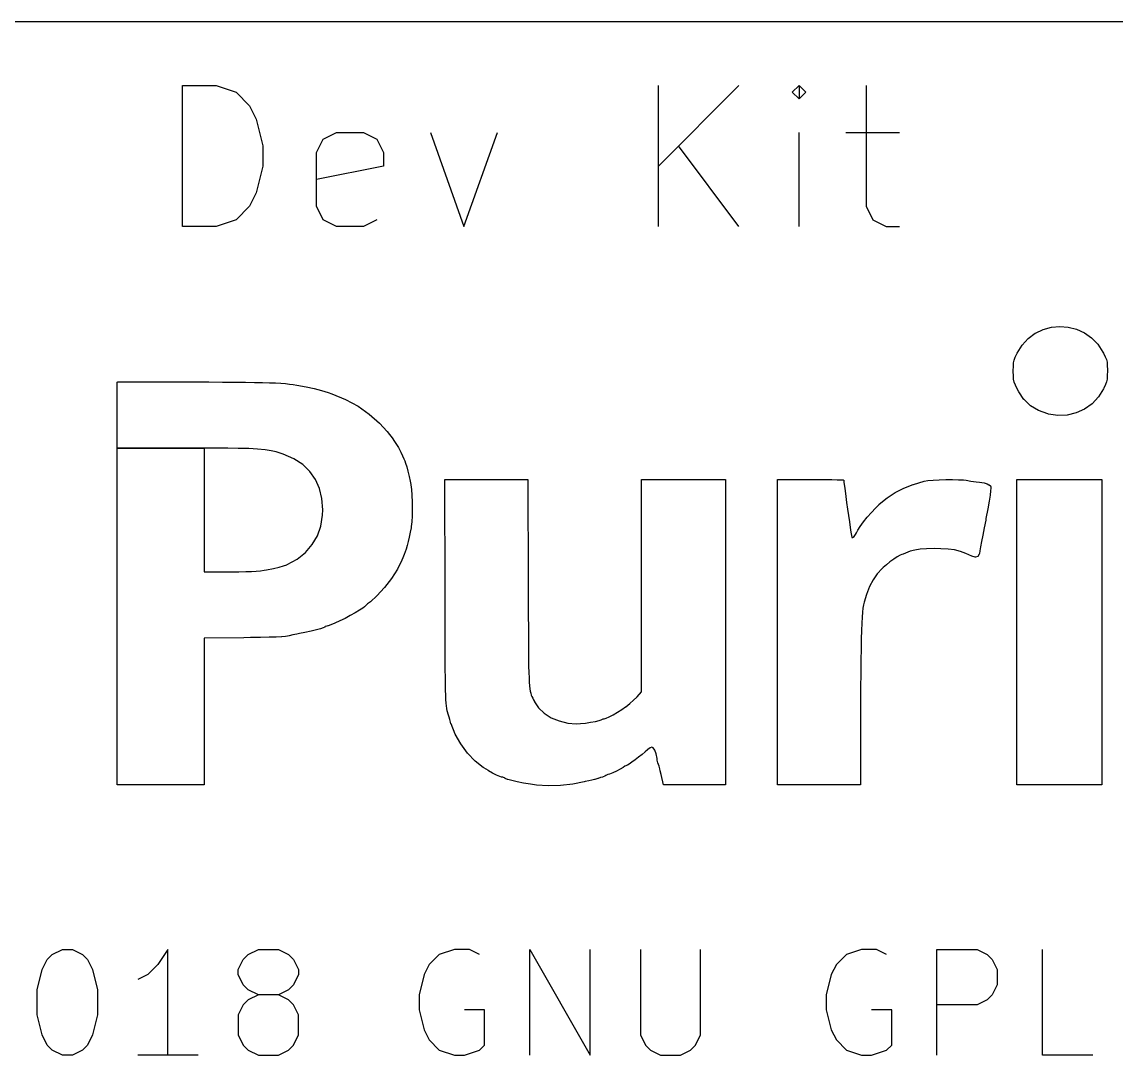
# Model space of a CAD drawing. Extents: x 8 to 330, y -289 to -8.
# Drawn here: x 106.41 to 121.96, y -273.68 to -259 of the extents above; entities that cross this region are included whole.
import ezdxf

# ---------------------------------------------------------------- set-up
doc = ezdxf.new("R2010")
doc.units = 0
doc.header["$MEASUREMENT"] = 0
doc.layers.add('BLACK', color=7, linetype='CONTINUOUS')

msp = doc.modelspace()

# ---------------------------------------------------------------- linework, layer by layer
at = {"layer": 'BLACK', "linetype": 'CONTINUOUS'}
for p, q in [((200.007, -259.002), (92.0072, -259.002)), ((108.696, -261.907), (108.696, -259.907)), ((108.696, -259.907), (109.172, -259.907)), ((109.172, -259.907), (109.458, -260.002)), ((109.458, -260.002), (109.648, -260.193)), ((115.458, -261.907), (115.458, -259.907)), ((116.601, -259.907), (115.458, -261.05)), ((117.458, -259.907), (117.362, -260.002)), ((117.362, -260.002), (117.458, -260.097)), ((117.553, -260.002), (117.458, -259.907)), ((117.458, -259.907), (117.458, -260.097)), ((117.458, -260.097), (117.553, -260.002)), ((118.41, -259.907), (118.41, -261.621)), ((109.648, -260.193), (109.743, -260.383)), ((109.743, -260.383), (109.839, -260.764)), ((110.696, -260.669), (110.886, -260.574)), ((110.886, -260.574), (111.267, -260.574)), ((111.267, -260.574), (111.458, -260.669)), ((112.22, -260.574), (112.696, -261.907)), ((112.696, -261.907), (113.172, -260.574)), ((117.458, -261.907), (117.458, -260.574)), ((118.124, -260.574), (118.886, -260.574)), ((109.839, -260.764), (109.839, -261.05)), ((110.601, -260.859), (110.696, -260.669)), ((111.458, -260.669), (111.553, -260.859)), ((116.601, -261.907), (115.743, -260.764)), ((110.601, -261.621), (110.601, -260.859)), ((111.553, -260.859), (111.553, -261.05)), ((109.839, -261.05), (109.743, -261.431)), ((111.553, -261.05), (110.601, -261.24)), ((109.743, -261.431), (109.648, -261.621)), ((109.648, -261.621), (109.458, -261.812)), ((110.696, -261.812), (110.601, -261.621)), ((118.41, -261.621), (118.505, -261.812)), ((109.458, -261.812), (109.172, -261.907)), ((110.886, -261.907), (110.696, -261.812)), ((111.458, -261.812), (111.267, -261.907)), ((118.505, -261.812), (118.696, -261.907)), ((109.172, -261.907), (108.696, -261.907)), ((111.267, -261.907), (110.886, -261.907)), ((118.696, -261.907), (118.886, -261.907)), ((120.816, -263.426), (120.925, -263.374)), ((120.925, -263.374), (120.926, -263.373)), ((120.925, -263.374), (120.925, -263.374)), ((120.926, -263.373), (121.043, -263.341)), ((121.043, -263.341), (121.043, -263.341)), ((121.043, -263.341), (121.044, -263.341)), ((121.044, -263.341), (121.163, -263.329)), ((121.163, -263.329), (121.163, -263.329)), ((121.163, -263.329), (121.164, -263.329)), ((121.164, -263.329), (121.284, -263.338)), ((121.284, -263.338), (121.284, -263.338)), ((121.284, -263.338), (121.284, -263.338)), ((121.284, -263.338), (121.401, -263.368)), ((121.401, -263.368), (121.402, -263.369)), ((121.402, -263.369), (121.402, -263.369)), ((121.402, -263.369), (121.512, -263.418)), ((121.512, -263.418), (121.513, -263.418)), ((121.513, -263.418), (121.513, -263.418)), ((121.513, -263.418), (121.614, -263.489)), ((120.628, -263.593), (120.715, -263.5)), ((120.715, -263.499), (120.815, -263.426)), ((120.715, -263.5), (120.715, -263.499)), ((120.715, -263.5), (120.715, -263.5)), ((120.815, -263.426), (120.816, -263.426)), ((120.816, -263.426), (120.816, -263.426)), ((121.614, -263.489), (121.614, -263.489)), ((121.614, -263.489), (121.615, -263.49)), ((121.615, -263.49), (121.704, -263.581)), ((120.529, -263.766), (120.552, -263.717)), ((120.552, -263.717), (120.557, -263.708)), ((120.552, -263.717), (120.552, -263.717)), ((120.552, -263.717), (120.552, -263.717)), ((120.557, -263.708), (120.627, -263.594)), ((120.557, -263.708), (120.557, -263.708)), ((120.557, -263.708), (120.557, -263.708)), ((120.627, -263.594), (120.627, -263.593)), ((120.627, -263.593), (120.628, -263.593)), ((121.704, -263.581), (121.704, -263.581)), ((121.704, -263.581), (121.704, -263.581)), ((121.704, -263.581), (121.776, -263.692)), ((121.776, -263.692), (121.776, -263.693)), ((121.776, -263.693), (121.777, -263.693)), ((121.777, -263.693), (121.785, -263.708)), ((121.785, -263.708), (121.785, -263.708)), ((121.785, -263.708), (121.785, -263.708)), ((121.785, -263.708), (121.81, -263.759)), ((120.503, -263.894), (120.506, -263.846)), ((120.506, -263.845), (120.514, -263.806)), ((120.506, -263.846), (120.506, -263.845)), ((120.506, -263.846), (120.506, -263.846)), ((120.514, -263.806), (120.528, -263.767)), ((120.514, -263.806), (120.514, -263.806)), ((120.514, -263.806), (120.514, -263.806)), ((120.528, -263.767), (120.529, -263.766)), ((120.529, -263.766), (120.529, -263.766)), ((121.81, -263.759), (121.81, -263.759)), ((121.81, -263.759), (121.81, -263.759)), ((121.81, -263.759), (121.825, -263.799)), ((121.825, -263.799), (121.825, -263.8)), ((121.825, -263.8), (121.825, -263.8)), ((121.825, -263.8), (121.834, -263.838)), ((121.834, -263.838), (121.834, -263.838)), ((121.834, -263.838), (121.834, -263.839)), ((121.834, -263.839), (121.838, -263.885)), ((121.838, -263.885), (121.838, -263.885)), ((121.838, -263.885), (121.838, -263.885)), ((121.838, -263.885), (121.839, -263.947)), ((120.502, -263.96), (120.503, -263.894)), ((120.502, -263.967), (120.502, -263.96)), ((120.502, -263.96), (120.502, -263.96)), ((120.502, -263.96), (120.502, -263.96)), ((120.503, -264.032), (120.502, -263.967)), ((120.502, -263.967), (120.502, -263.967)), ((120.502, -263.967), (120.502, -263.967)), ((120.503, -263.894), (120.503, -263.894)), ((120.503, -263.894), (120.503, -263.894)), ((120.503, -264.033), (120.503, -264.032)), ((120.503, -264.032), (120.503, -264.032)), ((120.507, -264.08), (120.503, -264.033)), ((121.838, -264.029), (121.835, -264.076)), ((121.839, -263.961), (121.838, -264.028)), ((121.838, -264.028), (121.838, -264.028)), ((121.838, -264.028), (121.838, -264.029)), ((121.839, -263.947), (121.839, -263.947)), ((121.839, -263.947), (121.839, -263.947)), ((121.839, -263.947), (121.839, -263.961)), ((121.839, -263.961), (121.839, -263.961)), ((121.839, -263.961), (121.839, -263.961)), ((107.767, -264.123), (107.768, -264.121)), ((107.767, -265.06), (107.767, -264.123)), ((107.768, -264.121), (107.769, -264.12)), ((107.769, -264.12), (107.77, -264.119)), ((107.77, -264.119), (107.772, -264.118)), ((107.772, -264.118), (109.07, -264.118)), ((109.07, -264.118), (109.07, -264.118)), ((109.07, -264.118), (109.266, -264.119)), ((109.07, -264.118), (109.07, -264.118)), ((109.266, -264.119), (109.266, -264.119)), ((109.266, -264.119), (109.439, -264.12)), ((109.439, -264.12), (109.439, -264.12)), ((109.439, -264.12), (109.59, -264.121)), ((109.59, -264.121), (109.59, -264.121)), ((109.59, -264.121), (109.59, -264.121)), ((109.59, -264.121), (109.721, -264.123)), ((109.721, -264.123), (109.721, -264.123)), ((109.721, -264.123), (109.721, -264.123)), ((109.721, -264.123), (109.834, -264.125)), ((109.834, -264.125), (109.834, -264.125)), ((109.834, -264.125), (109.834, -264.125)), ((109.834, -264.125), (109.933, -264.128)), ((109.933, -264.128), (109.933, -264.128)), ((109.933, -264.128), (109.933, -264.128)), ((109.933, -264.128), (110.018, -264.132)), ((110.018, -264.132), (110.018, -264.132)), ((110.018, -264.132), (110.018, -264.132)), ((110.018, -264.132), (110.091, -264.136)), ((110.091, -264.136), (110.092, -264.136)), ((110.092, -264.136), (110.092, -264.136)), ((110.092, -264.136), (110.157, -264.141)), ((110.157, -264.141), (110.157, -264.141)), ((110.157, -264.141), (110.157, -264.141)), ((110.157, -264.141), (110.215, -264.147)), ((110.215, -264.147), (110.215, -264.147)), ((110.215, -264.147), (110.215, -264.147)), ((110.215, -264.147), (110.269, -264.154)), ((110.269, -264.154), (110.269, -264.154)), ((110.269, -264.154), (110.269, -264.154)), ((110.269, -264.154), (110.32, -264.162)), ((110.32, -264.162), (110.32, -264.162)), ((110.32, -264.162), (110.32, -264.162)), ((110.32, -264.162), (110.455, -264.187)), ((110.455, -264.187), (110.455, -264.187)), ((110.455, -264.187), (110.455, -264.187)), ((110.455, -264.187), (110.569, -264.211)), ((120.515, -264.119), (120.507, -264.08)), ((120.507, -264.08), (120.507, -264.08)), ((120.507, -264.08), (120.507, -264.08)), ((120.515, -264.12), (120.515, -264.119)), ((120.516, -264.12), (120.515, -264.12)), ((120.532, -264.161), (120.516, -264.12)), ((120.556, -264.214), (120.532, -264.161)), ((120.532, -264.161), (120.532, -264.161)), ((120.532, -264.161), (120.532, -264.161)), ((121.813, -264.155), (121.79, -264.204)), ((121.827, -264.116), (121.813, -264.155)), ((121.813, -264.155), (121.813, -264.155)), ((121.813, -264.155), (121.813, -264.155)), ((121.835, -264.076), (121.827, -264.115)), ((121.827, -264.115), (121.827, -264.116)), ((121.827, -264.116), (121.827, -264.116)), ((121.835, -264.076), (121.835, -264.076)), ((121.835, -264.076), (121.835, -264.076)), ((110.569, -264.211), (110.569, -264.211)), ((110.569, -264.211), (110.569, -264.211)), ((110.569, -264.211), (110.67, -264.237)), ((110.67, -264.237), (110.671, -264.237)), ((110.671, -264.237), (110.671, -264.237)), ((110.671, -264.237), (110.764, -264.266)), ((110.764, -264.266), (110.764, -264.266)), ((110.764, -264.266), (110.764, -264.266)), ((110.764, -264.266), (110.816, -264.284)), ((110.816, -264.284), (110.816, -264.285)), ((110.816, -264.285), (110.816, -264.285)), ((110.816, -264.285), (111.013, -264.367)), ((120.556, -264.215), (120.556, -264.214)), ((120.556, -264.214), (120.556, -264.214)), ((120.579, -264.259), (120.556, -264.215)), ((120.654, -264.368), (120.579, -264.259)), ((120.579, -264.259), (120.579, -264.259)), ((120.579, -264.259), (120.579, -264.259)), ((121.713, -264.331), (121.622, -264.426)), ((121.784, -264.216), (121.713, -264.33)), ((121.713, -264.33), (121.713, -264.33)), ((121.713, -264.33), (121.713, -264.331)), ((121.785, -264.216), (121.784, -264.216)), ((121.79, -264.204), (121.785, -264.215)), ((121.785, -264.215), (121.785, -264.216)), ((111.013, -264.367), (111.013, -264.367)), ((111.013, -264.367), (111.014, -264.367)), ((111.014, -264.367), (111.19, -264.463)), ((111.19, -264.463), (111.19, -264.463)), ((111.19, -264.463), (111.19, -264.463)), ((111.19, -264.463), (111.349, -264.574)), ((120.655, -264.369), (120.654, -264.368)), ((120.654, -264.368), (120.654, -264.368)), ((120.748, -264.456), (120.655, -264.369)), ((120.749, -264.456), (120.748, -264.456)), ((120.748, -264.456), (120.748, -264.456)), ((120.86, -264.523), (120.749, -264.456)), ((121.514, -264.503), (121.396, -264.557)), ((121.515, -264.502), (121.514, -264.503)), ((121.621, -264.426), (121.515, -264.502)), ((121.515, -264.502), (121.515, -264.502)), ((121.622, -264.426), (121.621, -264.426)), ((121.621, -264.426), (121.621, -264.426)), ((111.349, -264.574), (111.349, -264.574)), ((111.349, -264.574), (111.35, -264.574)), ((111.35, -264.574), (111.496, -264.704)), ((120.86, -264.524), (120.86, -264.523)), ((120.861, -264.524), (120.86, -264.524)), ((120.993, -264.571), (120.861, -264.524)), ((121.001, -264.573), (120.993, -264.571)), ((120.993, -264.571), (120.993, -264.571)), ((120.993, -264.571), (120.993, -264.571)), ((121.134, -264.594), (121.001, -264.573)), ((121.001, -264.573), (121.001, -264.573)), ((121.001, -264.573), (121.001, -264.573)), ((121.135, -264.594), (121.134, -264.594)), ((121.267, -264.588), (121.135, -264.594)), ((121.135, -264.594), (121.135, -264.594)), ((121.268, -264.588), (121.267, -264.588)), ((121.395, -264.557), (121.268, -264.588)), ((121.268, -264.588), (121.268, -264.588)), ((121.396, -264.557), (121.395, -264.557)), ((121.396, -264.557), (121.396, -264.557)), ((111.496, -264.704), (111.496, -264.705)), ((111.496, -264.705), (111.496, -264.705)), ((111.496, -264.705), (111.604, -264.82)), ((111.604, -264.82), (111.604, -264.82)), ((111.604, -264.82), (111.604, -264.82)), ((111.604, -264.82), (111.691, -264.932)), ((111.691, -264.932), (111.691, -264.932)), ((111.691, -264.932), (111.691, -264.933)), ((111.691, -264.933), (111.763, -265.05)), ((107.767, -269.838), (107.767, -265.06)), ((107.767, -265.06), (109.005, -265.06)), ((109.005, -265.06), (107.767, -265.06)), ((109.005, -265.06), (109.005, -266.814)), ((109.34, -265.06), (109.005, -265.06)), ((109.485, -265.061), (109.34, -265.06)), ((109.636, -265.064), (109.485, -265.061)), ((109.763, -265.071), (109.636, -265.064)), ((109.87, -265.081), (109.763, -265.071)), ((109.957, -265.094), (109.87, -265.081)), ((110.029, -265.111), (109.957, -265.094)), ((110.127, -265.144), (110.029, -265.111)), ((111.763, -265.05), (111.764, -265.05)), ((111.764, -265.05), (111.764, -265.05)), ((111.764, -265.05), (111.798, -265.116)), ((111.798, -265.116), (111.798, -265.116)), ((111.798, -265.116), (111.798, -265.116)), ((111.798, -265.116), (111.822, -265.166)), ((110.278, -265.211), (110.127, -265.144)), ((110.404, -265.292), (110.278, -265.211)), ((111.822, -265.166), (111.822, -265.166)), ((111.822, -265.166), (111.822, -265.166)), ((111.822, -265.166), (111.842, -265.209)), ((111.842, -265.209), (111.856, -265.237)), ((111.856, -265.237), (111.856, -265.237)), ((111.856, -265.237), (111.856, -265.238)), ((111.856, -265.238), (111.867, -265.27)), ((111.867, -265.27), (111.867, -265.27)), ((111.867, -265.27), (111.867, -265.27)), ((111.867, -265.27), (111.883, -265.322)), ((110.506, -265.389), (110.404, -265.292)), ((110.586, -265.501), (110.506, -265.389)), ((111.883, -265.322), (111.883, -265.322)), ((111.883, -265.322), (111.883, -265.322)), ((111.883, -265.322), (111.9, -265.387)), ((111.9, -265.387), (111.9, -265.387)), ((111.9, -265.387), (111.9, -265.387)), ((111.9, -265.387), (111.917, -265.459)), ((110.642, -265.629), (110.586, -265.501)), ((111.917, -265.459), (111.917, -265.459)), ((111.917, -265.459), (111.917, -265.459)), ((111.917, -265.459), (111.933, -265.529)), ((111.933, -265.529), (111.933, -265.529)), ((111.933, -265.529), (111.933, -265.529)), ((111.933, -265.529), (111.942, -265.576)), ((111.942, -265.576), (111.942, -265.576)), ((111.942, -265.576), (111.942, -265.577)), ((111.942, -265.577), (111.95, -265.643)), ((112.423, -265.505), (112.424, -265.504)), ((112.423, -265.506), (112.423, -265.505)), ((112.427, -267.097), (112.423, -265.506)), ((112.423, -265.506), (112.423, -265.506)), ((112.423, -265.506), (112.423, -265.506)), ((112.424, -265.504), (112.424, -265.503)), ((112.424, -265.503), (112.425, -265.503)), ((112.424, -265.504), (112.424, -265.504)), ((112.424, -265.504), (112.424, -265.504)), ((112.425, -265.503), (112.425, -265.502)), ((112.425, -265.502), (112.426, -265.502)), ((112.425, -265.503), (112.425, -265.503)), ((112.425, -265.503), (112.425, -265.503)), ((112.426, -265.502), (112.427, -265.501)), ((112.426, -265.502), (112.426, -265.502)), ((112.426, -265.502), (112.426, -265.502)), ((112.427, -265.501), (112.428, -265.501)), ((112.428, -265.501), (112.428, -265.501)), ((112.428, -265.501), (112.428, -265.501)), ((112.428, -265.501), (113.599, -265.501)), ((113.599, -265.501), (113.6, -265.501)), ((113.6, -265.501), (113.601, -265.502)), ((113.601, -265.502), (113.601, -265.502)), ((113.601, -265.502), (113.601, -265.502)), ((113.601, -265.502), (113.602, -265.502)), ((113.602, -265.502), (113.603, -265.503)), ((113.603, -265.503), (113.603, -265.503)), ((113.603, -265.503), (113.603, -265.503)), ((113.603, -265.503), (113.603, -265.503)), ((113.603, -265.503), (113.604, -265.504)), ((113.604, -265.504), (113.604, -265.504)), ((113.604, -265.504), (113.604, -265.504)), ((113.604, -265.504), (113.604, -265.505)), ((113.604, -265.505), (113.604, -265.506)), ((113.604, -265.506), (113.609, -266.977)), ((115.218, -265.506), (115.219, -265.504)), ((115.218, -268.521), (115.218, -265.506)), ((115.219, -265.504), (115.22, -265.503)), ((115.22, -265.503), (115.221, -265.502)), ((115.221, -265.502), (115.223, -265.501)), ((115.223, -265.501), (116.408, -265.501)), ((116.408, -265.501), (116.41, -265.502)), ((116.41, -265.502), (116.412, -265.503)), ((116.412, -265.503), (116.413, -265.504)), ((116.413, -265.504), (116.413, -265.506)), ((116.413, -265.506), (116.413, -269.838)), ((117.151, -265.506), (117.152, -265.504)), ((117.151, -269.838), (117.151, -265.506)), ((117.152, -265.504), (117.153, -265.503)), ((117.153, -265.503), (117.154, -265.502)), ((117.154, -265.502), (117.156, -265.501)), ((117.156, -265.501), (117.733, -265.501)), ((117.733, -265.501), (117.733, -265.501)), ((117.733, -265.501), (117.835, -265.502)), ((117.733, -265.501), (117.733, -265.501)), ((117.835, -265.502), (117.835, -265.502)), ((117.835, -265.502), (117.835, -265.502)), ((117.835, -265.502), (117.924, -265.504)), ((117.924, -265.504), (117.924, -265.504)), ((117.924, -265.504), (117.924, -265.504)), ((117.924, -265.504), (117.997, -265.506)), ((117.997, -265.506), (117.997, -265.506)), ((117.997, -265.506), (117.997, -265.506)), ((117.997, -265.506), (118.051, -265.508)), ((118.051, -265.508), (118.051, -265.508)), ((118.051, -265.508), (118.052, -265.508)), ((118.052, -265.508), (118.083, -265.51)), ((118.083, -265.51), (118.083, -265.51)), ((118.083, -265.51), (118.084, -265.51)), ((118.084, -265.51), (118.09, -265.512)), ((118.09, -265.512), (118.091, -265.513)), ((118.091, -265.513), (118.091, -265.513)), ((118.091, -265.513), (118.091, -265.513)), ((118.091, -265.513), (118.091, -265.513)), ((118.091, -265.513), (118.092, -265.514)), ((118.092, -265.514), (118.093, -265.515)), ((118.093, -265.515), (118.093, -265.515)), ((118.093, -265.515), (118.093, -265.515)), ((118.093, -265.515), (118.093, -265.516)), ((118.093, -265.516), (118.093, -265.517)), ((118.093, -265.517), (118.096, -265.546)), ((118.096, -265.546), (118.102, -265.596)), ((118.102, -265.596), (118.102, -265.596)), ((118.102, -265.596), (118.111, -265.664)), ((118.945, -265.625), (119.081, -265.573)), ((119.081, -265.573), (119.082, -265.572)), ((119.082, -265.572), (119.236, -265.528)), ((119.082, -265.572), (119.082, -265.572)), ((119.236, -265.528), (119.288, -265.519)), ((119.236, -265.528), (119.236, -265.528)), ((119.236, -265.528), (119.236, -265.528)), ((119.288, -265.519), (119.289, -265.519)), ((119.289, -265.519), (119.362, -265.512)), ((119.289, -265.519), (119.289, -265.519)), ((119.362, -265.512), (119.449, -265.507)), ((119.362, -265.512), (119.362, -265.512)), ((119.362, -265.512), (119.362, -265.512)), ((119.449, -265.507), (119.543, -265.504)), ((119.449, -265.507), (119.449, -265.507)), ((119.449, -265.507), (119.449, -265.507)), ((119.543, -265.504), (119.543, -265.504)), ((119.543, -265.504), (119.543, -265.504)), ((119.543, -265.504), (119.637, -265.504)), ((119.637, -265.504), (119.637, -265.504)), ((119.637, -265.504), (119.637, -265.504)), ((119.637, -265.504), (119.723, -265.506)), ((119.723, -265.506), (119.723, -265.506)), ((119.723, -265.506), (119.723, -265.506)), ((119.723, -265.506), (119.795, -265.51)), ((119.795, -265.51), (119.796, -265.51)), ((119.796, -265.51), (119.796, -265.51)), ((119.796, -265.51), (119.832, -265.515)), ((119.832, -265.515), (119.832, -265.515)), ((119.832, -265.515), (119.832, -265.515)), ((119.832, -265.515), (119.901, -265.525)), ((119.901, -265.525), (119.901, -265.525)), ((119.901, -265.525), (119.901, -265.525)), ((119.901, -265.525), (119.975, -265.537)), ((119.975, -265.537), (120.022, -265.543)), ((120.022, -265.543), (120.022, -265.543)), ((120.022, -265.543), (120.022, -265.543)), ((120.022, -265.543), (120.087, -265.553)), ((120.087, -265.553), (120.087, -265.553)), ((120.087, -265.553), (120.087, -265.553)), ((120.087, -265.553), (120.13, -265.564)), ((120.13, -265.564), (120.131, -265.565)), ((120.131, -265.565), (120.131, -265.565)), ((120.131, -265.565), (120.157, -265.577)), ((120.157, -265.577), (120.158, -265.577)), ((120.158, -265.577), (120.159, -265.578)), ((120.159, -265.578), (120.176, -265.595)), ((120.176, -265.595), (120.176, -265.595)), ((120.176, -265.595), (120.177, -265.596)), ((120.177, -265.596), (120.181, -265.603)), ((120.552, -265.506), (120.553, -265.504)), ((120.552, -269.838), (120.552, -265.506)), ((120.553, -265.504), (120.554, -265.503)), ((120.554, -265.503), (120.555, -265.502)), ((120.555, -265.502), (120.557, -265.501)), ((120.557, -265.501), (121.756, -265.501)), ((121.756, -265.501), (121.758, -265.502)), ((121.758, -265.502), (121.76, -265.503)), ((121.76, -265.503), (121.761, -265.504)), ((121.761, -265.504), (121.761, -265.506)), ((121.761, -265.506), (121.761, -269.838)), ((110.676, -265.773), (110.642, -265.629)), ((111.95, -265.643), (111.95, -265.643)), ((111.95, -265.643), (111.95, -265.643)), ((111.95, -265.643), (111.956, -265.728)), ((111.956, -265.728), (111.956, -265.728)), ((111.956, -265.728), (111.956, -265.728)), ((111.956, -265.728), (111.96, -265.823)), ((118.111, -265.664), (118.111, -265.664)), ((118.111, -265.664), (118.111, -265.664)), ((118.111, -265.664), (118.121, -265.744)), ((118.121, -265.744), (118.134, -265.831)), ((118.71, -265.762), (118.823, -265.686)), ((118.823, -265.686), (118.824, -265.686)), ((118.824, -265.686), (118.945, -265.625)), ((118.824, -265.686), (118.824, -265.686)), ((118.945, -265.625), (118.945, -265.625)), ((118.945, -265.625), (118.945, -265.625)), ((120.172, -265.726), (120.158, -265.812)), ((120.18, -265.664), (120.172, -265.726)), ((120.172, -265.726), (120.172, -265.726)), ((120.172, -265.726), (120.172, -265.726)), ((120.183, -265.625), (120.18, -265.664)), ((120.18, -265.664), (120.18, -265.664)), ((120.18, -265.664), (120.18, -265.664)), ((120.181, -265.603), (120.181, -265.603)), ((120.181, -265.603), (120.181, -265.603)), ((120.181, -265.603), (120.181, -265.604)), ((120.181, -265.604), (120.181, -265.605)), ((120.181, -265.605), (120.181, -265.605)), ((120.181, -265.605), (120.181, -265.605)), ((120.181, -265.605), (120.183, -265.624)), ((120.183, -265.624), (120.183, -265.624)), ((120.183, -265.624), (120.183, -265.625)), ((110.688, -265.934), (110.676, -265.773)), ((111.96, -265.823), (111.96, -265.823)), ((111.96, -265.823), (111.96, -265.823)), ((111.96, -265.823), (111.96, -265.923)), ((118.134, -265.831), (118.134, -265.831)), ((118.134, -265.831), (118.134, -265.832)), ((118.134, -265.832), (118.147, -265.924)), ((118.486, -265.972), (118.544, -265.909)), ((118.544, -265.909), (118.597, -265.857)), ((118.544, -265.909), (118.544, -265.909)), ((118.544, -265.909), (118.544, -265.909)), ((118.597, -265.857), (118.598, -265.856)), ((118.597, -265.857), (118.597, -265.857)), ((118.598, -265.855), (118.71, -265.762)), ((118.598, -265.856), (118.598, -265.855)), ((118.598, -265.856), (118.598, -265.856)), ((118.71, -265.762), (118.71, -265.762)), ((118.71, -265.762), (118.71, -265.762)), ((120.158, -265.812), (120.139, -265.922)), ((120.158, -265.812), (120.158, -265.812)), ((120.158, -265.812), (120.158, -265.812)), ((110.661, -266.165), (110.685, -266.012)), ((110.685, -266.012), (110.688, -265.934)), ((111.958, -266.019), (111.954, -266.104)), ((111.96, -265.923), (111.958, -266.019)), ((111.958, -266.019), (111.958, -266.019)), ((111.958, -266.019), (111.958, -266.019)), ((111.96, -265.923), (111.96, -265.923)), ((111.96, -265.923), (111.96, -265.923)), ((118.147, -265.924), (118.147, -265.924)), ((118.147, -265.924), (118.16, -266.017)), ((118.16, -266.017), (118.16, -266.017)), ((118.16, -266.017), (118.173, -266.105)), ((118.373, -266.107), (118.427, -266.039)), ((118.427, -266.039), (118.485, -265.972)), ((118.427, -266.039), (118.427, -266.039)), ((118.427, -266.039), (118.427, -266.039)), ((118.485, -265.972), (118.485, -265.972)), ((118.485, -265.972), (118.486, -265.972)), ((120.114, -266.059), (120.11, -266.081)), ((120.139, -265.922), (120.114, -266.059)), ((120.114, -266.059), (120.114, -266.059)), ((120.139, -265.922), (120.139, -265.922)), ((120.139, -265.922), (120.139, -265.922)), ((110.613, -266.303), (110.661, -266.165)), ((111.943, -266.192), (111.93, -266.251)), ((111.946, -266.172), (111.943, -266.192)), ((111.943, -266.192), (111.943, -266.192)), ((111.943, -266.192), (111.943, -266.192)), ((111.954, -266.105), (111.946, -266.172)), ((111.946, -266.172), (111.946, -266.172)), ((111.946, -266.172), (111.946, -266.172)), ((111.954, -266.104), (111.954, -266.105)), ((111.954, -266.105), (111.954, -266.105)), ((118.173, -266.105), (118.185, -266.184)), ((118.185, -266.184), (118.185, -266.184)), ((118.185, -266.184), (118.185, -266.184)), ((118.185, -266.184), (118.195, -266.251)), ((118.275, -266.261), (118.293, -266.223)), ((118.293, -266.222), (118.328, -266.169)), ((118.293, -266.223), (118.293, -266.222)), ((118.293, -266.223), (118.293, -266.223)), ((118.328, -266.169), (118.373, -266.107)), ((118.328, -266.169), (118.328, -266.169)), ((118.328, -266.169), (118.328, -266.169)), ((118.373, -266.107), (118.373, -266.107)), ((118.373, -266.107), (118.373, -266.107)), ((120.089, -266.191), (120.07, -266.293)), ((120.11, -266.081), (120.089, -266.191)), ((120.089, -266.191), (120.089, -266.191)), ((120.11, -266.081), (120.11, -266.081)), ((120.11, -266.081), (120.11, -266.081)), ((110.54, -266.428), (110.613, -266.303)), ((111.915, -266.321), (111.902, -266.382)), ((111.93, -266.251), (111.915, -266.321)), ((118.195, -266.251), (118.195, -266.251)), ((118.195, -266.251), (118.203, -266.3)), ((118.203, -266.3), (118.208, -266.328)), ((118.208, -266.328), (118.208, -266.329)), ((118.208, -266.329), (118.219, -266.328)), ((118.219, -266.328), (118.241, -266.313)), ((118.241, -266.313), (118.262, -266.286)), ((118.262, -266.286), (118.275, -266.261)), ((120.07, -266.293), (120.052, -266.385)), ((120.07, -266.293), (120.07, -266.293)), ((120.07, -266.293), (120.07, -266.293)), ((110.445, -266.539), (110.54, -266.428)), ((111.862, -266.531), (111.846, -266.569)), ((111.874, -266.493), (111.862, -266.529)), ((111.862, -266.529), (111.862, -266.529)), ((111.862, -266.529), (111.862, -266.529)), ((111.862, -266.529), (111.862, -266.529)), ((111.862, -266.529), (111.862, -266.53)), ((111.862, -266.53), (111.862, -266.531)), ((111.862, -266.531), (111.862, -266.531)), ((111.862, -266.531), (111.862, -266.531)), ((111.888, -266.44), (111.874, -266.493)), ((111.874, -266.493), (111.874, -266.493)), ((111.874, -266.493), (111.874, -266.493)), ((111.902, -266.382), (111.888, -266.44)), ((111.888, -266.44), (111.888, -266.44)), ((111.888, -266.44), (111.888, -266.44)), ((111.902, -266.382), (111.902, -266.382)), ((111.902, -266.382), (111.902, -266.382)), ((119.037, -266.523), (118.972, -266.548)), ((119.103, -266.505), (119.037, -266.523)), ((119.179, -266.493), (119.103, -266.505)), ((119.27, -266.487), (119.179, -266.493)), ((119.383, -266.485), (119.27, -266.487)), ((119.473, -266.486), (119.383, -266.485)), ((119.579, -266.492), (119.473, -266.486)), ((119.668, -266.504), (119.579, -266.492)), ((119.75, -266.524), (119.668, -266.504)), ((119.829, -266.554), (119.75, -266.524)), ((120.027, -266.518), (120.02, -266.554)), ((120.038, -266.461), (120.027, -266.518)), ((120.027, -266.518), (120.027, -266.518)), ((120.027, -266.518), (120.027, -266.518)), ((120.052, -266.385), (120.038, -266.461)), ((120.038, -266.461), (120.038, -266.461)), ((120.038, -266.461), (120.038, -266.461)), ((110.183, -266.712), (110.325, -266.633)), ((110.325, -266.633), (110.445, -266.539)), ((111.814, -266.649), (111.75, -266.778)), ((111.826, -266.618), (111.814, -266.649)), ((111.814, -266.649), (111.814, -266.649)), ((111.814, -266.649), (111.814, -266.649)), ((111.846, -266.569), (111.826, -266.618)), ((111.846, -266.569), (111.846, -266.569)), ((118.75, -266.673), (118.698, -266.715)), ((118.804, -266.633), (118.75, -266.673)), ((118.854, -266.6), (118.804, -266.633)), ((118.893, -266.578), (118.854, -266.6)), ((118.916, -266.569), (118.893, -266.578)), ((118.917, -266.569), (118.916, -266.569)), ((118.916, -266.569), (118.916, -266.569)), ((118.918, -266.569), (118.917, -266.569)), ((118.937, -266.563), (118.918, -266.569)), ((118.969, -266.549), (118.937, -266.563)), ((118.937, -266.563), (118.937, -266.563)), ((118.937, -266.563), (118.937, -266.563)), ((118.972, -266.548), (118.969, -266.549)), ((118.972, -266.548), (118.972, -266.548)), ((118.972, -266.548), (118.972, -266.548)), ((119.914, -266.594), (119.829, -266.554)), ((119.915, -266.594), (119.914, -266.594)), ((119.914, -266.594), (119.914, -266.594)), ((119.961, -266.608), (119.915, -266.594)), ((119.962, -266.608), (119.961, -266.608)), ((119.961, -266.608), (119.961, -266.608)), ((119.963, -266.608), (119.962, -266.608)), ((119.962, -266.608), (119.962, -266.608)), ((119.964, -266.608), (119.963, -266.608)), ((119.963, -266.608), (119.963, -266.608)), ((119.997, -266.599), (119.964, -266.608)), ((119.998, -266.598), (119.997, -266.599)), ((119.997, -266.599), (119.997, -266.599)), ((119.997, -266.599), (119.997, -266.599)), ((119.997, -266.599), (119.997, -266.599)), ((119.999, -266.597), (119.998, -266.598)), ((119.998, -266.598), (119.998, -266.598)), ((119.998, -266.598), (119.998, -266.598)), ((120, -266.597), (119.999, -266.597)), ((120.018, -266.565), (120, -266.597)), ((120, -266.597), (120, -266.597)), ((120, -266.597), (120, -266.597)), ((120.02, -266.554), (120.018, -266.563)), ((120.018, -266.563), (120.018, -266.564)), ((120.018, -266.564), (120.018, -266.565)), ((120.02, -266.554), (120.02, -266.554)), ((120.02, -266.554), (120.02, -266.554)), ((109.005, -266.814), (109.37, -266.813)), ((109.37, -266.813), (109.37, -266.813)), ((109.37, -266.813), (109.37, -266.813)), ((109.37, -266.813), (109.494, -266.813)), ((109.494, -266.813), (109.594, -266.811)), ((109.594, -266.811), (109.676, -266.808)), ((109.676, -266.808), (109.744, -266.804)), ((109.744, -266.804), (109.803, -266.799)), ((109.803, -266.799), (109.856, -266.791)), ((109.856, -266.791), (109.888, -266.786)), ((109.888, -266.786), (109.991, -266.766)), ((109.991, -266.766), (110.071, -266.748)), ((110.071, -266.748), (110.131, -266.731)), ((110.131, -266.731), (110.177, -266.715)), ((110.177, -266.715), (110.183, -266.712)), ((111.749, -266.779), (111.665, -266.911)), ((111.75, -266.779), (111.749, -266.779)), ((111.75, -266.778), (111.75, -266.779)), ((118.569, -266.845), (118.509, -266.929)), ((118.641, -266.766), (118.569, -266.845)), ((118.653, -266.755), (118.641, -266.766)), ((118.698, -266.715), (118.653, -266.755)), ((111.665, -266.911), (111.567, -267.039)), ((111.665, -266.911), (111.665, -266.911)), ((111.665, -266.911), (111.665, -266.911)), ((113.609, -266.977), (113.609, -266.977)), ((113.609, -266.977), (113.609, -266.977)), ((113.609, -266.977), (113.609, -267.216)), ((118.509, -266.929), (118.46, -267.023)), ((111.459, -267.157), (111.366, -267.239)), ((111.567, -267.04), (111.459, -267.157)), ((111.459, -267.157), (111.459, -267.157)), ((111.459, -267.157), (111.459, -267.157)), ((111.567, -267.039), (111.567, -267.039)), ((111.567, -267.039), (111.567, -267.04)), ((112.427, -267.33), (112.427, -267.097)), ((118.417, -267.135), (118.383, -267.244)), ((118.46, -267.023), (118.417, -267.135)), ((111.282, -267.312), (111.256, -267.333)), ((111.283, -267.312), (111.282, -267.312)), ((111.297, -267.298), (111.283, -267.312)), ((111.283, -267.312), (111.283, -267.312)), ((111.327, -267.271), (111.297, -267.298)), ((111.365, -267.239), (111.327, -267.271)), ((111.366, -267.239), (111.365, -267.239)), ((111.365, -267.239), (111.365, -267.239)), ((113.609, -267.216), (113.61, -267.429)), ((118.374, -267.282), (118.366, -267.33)), ((118.383, -267.244), (118.374, -267.282)), ((111.08, -267.437), (111.006, -267.476)), ((111.15, -267.399), (111.08, -267.437)), ((111.08, -267.437), (111.08, -267.437)), ((111.08, -267.437), (111.08, -267.437)), ((111.21, -267.362), (111.15, -267.398)), ((111.15, -267.398), (111.15, -267.399)), ((111.15, -267.399), (111.15, -267.399)), ((111.256, -267.333), (111.21, -267.362)), ((111.21, -267.362), (111.21, -267.362)), ((111.21, -267.362), (111.21, -267.362)), ((111.256, -267.333), (111.256, -267.333)), ((111.256, -267.333), (111.256, -267.333)), ((112.428, -267.551), (112.427, -267.33)), ((112.427, -267.33), (112.427, -267.33)), ((112.427, -267.33), (112.427, -267.33)), ((113.61, -267.429), (113.611, -267.617)), ((118.353, -267.461), (118.348, -267.546)), ((118.359, -267.389), (118.353, -267.461)), ((118.366, -267.33), (118.359, -267.389)), ((110.657, -267.623), (110.639, -267.628)), ((110.695, -267.61), (110.657, -267.623)), ((110.657, -267.623), (110.657, -267.623)), ((110.657, -267.623), (110.657, -267.623)), ((110.696, -267.61), (110.695, -267.61)), ((110.695, -267.61), (110.695, -267.61)), ((110.717, -267.599), (110.696, -267.61)), ((110.718, -267.598), (110.717, -267.598)), ((110.717, -267.598), (110.717, -267.599)), ((110.722, -267.594), (110.718, -267.598)), ((110.748, -267.586), (110.722, -267.594)), ((110.763, -267.583), (110.748, -267.586)), ((110.764, -267.583), (110.763, -267.583)), ((110.763, -267.583), (110.763, -267.583)), ((110.805, -267.569), (110.764, -267.583)), ((110.862, -267.544), (110.805, -267.569)), ((110.805, -267.569), (110.805, -267.569)), ((110.805, -267.569), (110.805, -267.569)), ((110.931, -267.512), (110.862, -267.544)), ((110.862, -267.544), (110.862, -267.544)), ((110.862, -267.544), (110.862, -267.544)), ((111.005, -267.476), (110.931, -267.512)), ((110.931, -267.512), (110.931, -267.512)), ((110.931, -267.512), (110.931, -267.512)), ((111.006, -267.476), (111.005, -267.476)), ((111.005, -267.476), (111.005, -267.476)), ((112.428, -267.747), (112.428, -267.551)), ((113.611, -267.617), (113.611, -267.617)), ((113.611, -267.617), (113.611, -267.617)), ((113.611, -267.617), (113.611, -267.782)), ((118.348, -267.546), (118.344, -267.649)), ((109.568, -267.751), (109.005, -267.757)), ((109.005, -267.757), (109.005, -269.838)), ((109.664, -267.75), (109.568, -267.751)), ((109.804, -267.748), (109.664, -267.75)), ((109.664, -267.75), (109.664, -267.75)), ((109.664, -267.75), (109.664, -267.75)), ((109.925, -267.745), (109.804, -267.748)), ((109.804, -267.748), (109.804, -267.748)), ((109.804, -267.748), (109.804, -267.748)), ((110.025, -267.742), (109.925, -267.745)), ((109.925, -267.745), (109.925, -267.745)), ((109.925, -267.745), (109.925, -267.745)), ((110.104, -267.738), (110.025, -267.742)), ((110.025, -267.742), (110.025, -267.742)), ((110.025, -267.742), (110.025, -267.742)), ((110.105, -267.738), (110.104, -267.738)), ((110.158, -267.734), (110.105, -267.738)), ((110.105, -267.738), (110.105, -267.738)), ((110.186, -267.73), (110.158, -267.734)), ((110.158, -267.734), (110.158, -267.734)), ((110.158, -267.734), (110.158, -267.734)), ((110.212, -267.723), (110.186, -267.73)), ((110.186, -267.73), (110.186, -267.73)), ((110.186, -267.73), (110.186, -267.73)), ((110.264, -267.711), (110.212, -267.723)), ((110.32, -267.7), (110.264, -267.711)), ((110.357, -267.693), (110.32, -267.7)), ((110.32, -267.7), (110.32, -267.7)), ((110.433, -267.677), (110.357, -267.693)), ((110.357, -267.693), (110.357, -267.693)), ((110.357, -267.693), (110.357, -267.693)), ((110.525, -267.656), (110.433, -267.677)), ((110.433, -267.677), (110.433, -267.677)), ((110.433, -267.677), (110.433, -267.677)), ((110.638, -267.628), (110.525, -267.656)), ((110.525, -267.656), (110.525, -267.656)), ((110.525, -267.656), (110.525, -267.656)), ((110.639, -267.628), (110.638, -267.628)), ((110.638, -267.628), (110.638, -267.628)), ((112.429, -267.92), (112.428, -267.747)), ((112.428, -267.747), (112.428, -267.747)), ((112.428, -267.747), (112.428, -267.747)), ((118.34, -267.769), (118.338, -267.909)), ((118.344, -267.649), (118.34, -267.769)), ((112.43, -268.072), (112.429, -267.92)), ((112.429, -267.92), (112.429, -267.92)), ((113.611, -267.782), (113.612, -267.926)), ((113.612, -267.926), (113.614, -268.05)), ((118.338, -267.909), (118.335, -268.07)), ((118.338, -267.909), (118.338, -267.909)), ((118.338, -267.909), (118.338, -267.909)), ((112.43, -268.203), (112.43, -268.072)), ((113.614, -268.05), (113.614, -268.05)), ((113.614, -268.05), (113.614, -268.05)), ((113.614, -268.05), (113.615, -268.156)), ((118.335, -268.07), (118.334, -268.253)), ((112.432, -268.317), (112.43, -268.203)), ((112.43, -268.203), (112.43, -268.203)), ((112.43, -268.203), (112.43, -268.203)), ((113.615, -268.156), (113.617, -268.245)), ((113.617, -268.245), (113.62, -268.321)), ((112.433, -268.415), (112.432, -268.317)), ((112.432, -268.317), (112.432, -268.317)), ((113.62, -268.321), (113.623, -268.384)), ((113.623, -268.384), (113.627, -268.435)), ((118.334, -268.253), (118.333, -268.461)), ((112.435, -268.498), (112.433, -268.415)), ((112.433, -268.415), (112.433, -268.415)), ((112.433, -268.415), (112.433, -268.415)), ((112.437, -268.568), (112.435, -268.498)), ((112.435, -268.498), (112.435, -268.498)), ((112.435, -268.498), (112.435, -268.498)), ((113.627, -268.435), (113.632, -268.477)), ((113.632, -268.477), (113.638, -268.512)), ((113.638, -268.512), (113.644, -268.541)), ((113.644, -268.541), (113.652, -268.565)), ((115.156, -268.591), (115.218, -268.521)), ((118.333, -268.461), (118.332, -268.695)), ((112.44, -268.628), (112.437, -268.568)), ((112.437, -268.568), (112.437, -268.568)), ((112.437, -268.568), (112.437, -268.568)), ((112.44, -268.629), (112.44, -268.628)), ((112.444, -268.679), (112.44, -268.629)), ((112.44, -268.629), (112.44, -268.629)), ((112.448, -268.721), (112.444, -268.679)), ((112.444, -268.679), (112.444, -268.679)), ((112.444, -268.679), (112.444, -268.679)), ((113.652, -268.565), (113.661, -268.587)), ((113.661, -268.587), (113.672, -268.609)), ((113.672, -268.609), (113.672, -268.609)), ((113.672, -268.609), (113.672, -268.609)), ((113.672, -268.609), (113.683, -268.632)), ((113.683, -268.632), (113.697, -268.658)), ((113.697, -268.658), (113.697, -268.658)), ((113.697, -268.658), (113.697, -268.658)), ((113.697, -268.658), (113.699, -268.662)), ((113.699, -268.662), (113.757, -268.749)), ((114.995, -268.733), (115.051, -268.688)), ((115.051, -268.688), (115.107, -268.639)), ((115.107, -268.639), (115.153, -268.594)), ((115.153, -268.594), (115.156, -268.591)), ((115.153, -268.594), (115.153, -268.594)), ((118.332, -268.695), (118.332, -269.838)), ((112.453, -268.758), (112.448, -268.721)), ((112.448, -268.721), (112.448, -268.721)), ((112.448, -268.721), (112.448, -268.721)), ((112.459, -268.79), (112.453, -268.758)), ((112.453, -268.758), (112.453, -268.758)), ((112.453, -268.758), (112.453, -268.758)), ((112.466, -268.82), (112.459, -268.79)), ((112.459, -268.79), (112.459, -268.79)), ((112.459, -268.79), (112.459, -268.79)), ((112.466, -268.821), (112.466, -268.82)), ((112.466, -268.82), (112.466, -268.82)), ((112.474, -268.85), (112.466, -268.821)), ((112.483, -268.881), (112.474, -268.85)), ((112.474, -268.85), (112.474, -268.85)), ((112.474, -268.85), (112.474, -268.85)), ((113.757, -268.749), (113.837, -268.825)), ((113.837, -268.825), (113.936, -268.888)), ((114.76, -268.875), (114.816, -268.846)), ((114.816, -268.846), (114.878, -268.811)), ((114.878, -268.811), (114.938, -268.772)), ((114.938, -268.772), (114.993, -268.734)), ((114.993, -268.734), (114.994, -268.734)), ((114.994, -268.734), (114.995, -268.733)), ((114.994, -268.734), (114.994, -268.734)), ((112.493, -268.914), (112.483, -268.881)), ((112.483, -268.881), (112.483, -268.881)), ((112.483, -268.881), (112.483, -268.881)), ((112.504, -268.951), (112.493, -268.914)), ((112.493, -268.914), (112.493, -268.914)), ((112.511, -268.975), (112.504, -268.951)), ((112.512, -268.975), (112.511, -268.975)), ((112.57, -269.119), (112.512, -268.975)), ((112.512, -268.975), (112.512, -268.975)), ((113.936, -268.888), (114.05, -268.934)), ((114.05, -268.934), (114.173, -268.963)), ((114.173, -268.963), (114.292, -268.973)), ((114.292, -268.973), (114.353, -268.97)), ((114.353, -268.97), (114.424, -268.963)), ((114.424, -268.963), (114.496, -268.952)), ((114.496, -268.952), (114.563, -268.94)), ((114.563, -268.94), (114.616, -268.927)), ((114.616, -268.927), (114.646, -268.916)), ((114.646, -268.916), (114.675, -268.905)), ((114.646, -268.916), (114.646, -268.916)), ((114.646, -268.916), (114.646, -268.916)), ((114.675, -268.905), (114.676, -268.904)), ((114.676, -268.904), (114.69, -268.902)), ((114.676, -268.904), (114.676, -268.904)), ((114.69, -268.902), (114.716, -268.895)), ((114.716, -268.895), (114.76, -268.875)), ((112.57, -269.12), (112.57, -269.119)), ((112.57, -269.119), (112.57, -269.119)), ((112.649, -269.26), (112.57, -269.12)), ((112.745, -269.389), (112.649, -269.26)), ((112.649, -269.26), (112.649, -269.26)), ((112.649, -269.26), (112.649, -269.26)), ((115.341, -269.317), (115.308, -269.339)), ((115.366, -269.308), (115.341, -269.317)), ((115.383, -269.315), (115.366, -269.308)), ((115.406, -269.347), (115.383, -269.315)), ((112.746, -269.39), (112.745, -269.389)), ((112.745, -269.389), (112.745, -269.389)), ((112.853, -269.503), (112.746, -269.39)), ((115.127, -269.486), (115.08, -269.52)), ((115.178, -269.447), (115.127, -269.486)), ((115.127, -269.486), (115.127, -269.486)), ((115.127, -269.486), (115.127, -269.486)), ((115.228, -269.408), (115.178, -269.447)), ((115.178, -269.447), (115.178, -269.447)), ((115.178, -269.447), (115.178, -269.447)), ((115.271, -269.373), (115.228, -269.408)), ((115.228, -269.408), (115.228, -269.408)), ((115.228, -269.408), (115.228, -269.408)), ((115.272, -269.373), (115.271, -269.373)), ((115.271, -269.373), (115.271, -269.373)), ((115.302, -269.345), (115.272, -269.373)), ((115.308, -269.339), (115.302, -269.345)), ((115.425, -269.4), (115.406, -269.347)), ((115.439, -269.469), (115.425, -269.4)), ((115.442, -269.49), (115.439, -269.469)), ((115.45, -269.528), (115.442, -269.49)), ((115.442, -269.49), (115.442, -269.49)), ((115.442, -269.49), (115.442, -269.49)), ((112.969, -269.594), (112.853, -269.503)), ((112.853, -269.503), (112.853, -269.503)), ((112.853, -269.503), (112.853, -269.503)), ((112.979, -269.601), (112.969, -269.594)), ((112.969, -269.594), (112.969, -269.594)), ((112.969, -269.594), (112.969, -269.594)), ((112.98, -269.601), (112.979, -269.601)), ((112.979, -269.601), (112.979, -269.601)), ((113.042, -269.639), (112.98, -269.601)), ((113.042, -269.64), (113.042, -269.639)), ((113.042, -269.639), (113.042, -269.639)), ((113.103, -269.675), (113.042, -269.64)), ((114.914, -269.62), (114.862, -269.646)), ((114.915, -269.62), (114.914, -269.62)), ((114.958, -269.596), (114.915, -269.62)), ((114.915, -269.62), (114.915, -269.62)), ((114.983, -269.578), (114.958, -269.595)), ((114.958, -269.595), (114.958, -269.595)), ((114.958, -269.595), (114.958, -269.596)), ((114.995, -269.57), (114.983, -269.578)), ((114.983, -269.578), (114.983, -269.578)), ((114.983, -269.578), (114.983, -269.578)), ((115.015, -269.561), (114.995, -269.57)), ((115.018, -269.56), (115.015, -269.561)), ((115.019, -269.56), (115.018, -269.56)), ((115.018, -269.56), (115.018, -269.56)), ((115.043, -269.547), (115.019, -269.56)), ((115.08, -269.52), (115.043, -269.546)), ((115.043, -269.546), (115.043, -269.546)), ((115.043, -269.546), (115.043, -269.547)), ((115.08, -269.52), (115.08, -269.52)), ((115.08, -269.52), (115.08, -269.52)), ((115.45, -269.529), (115.45, -269.528)), ((115.459, -269.551), (115.45, -269.529)), ((115.45, -269.529), (115.45, -269.529)), ((115.459, -269.552), (115.459, -269.551)), ((115.459, -269.551), (115.459, -269.551)), ((115.459, -269.551), (115.459, -269.551)), ((115.46, -269.553), (115.459, -269.552)), ((115.469, -269.577), (115.46, -269.553)), ((115.46, -269.553), (115.46, -269.553)), ((115.46, -269.553), (115.46, -269.553)), ((115.46, -269.553), (115.46, -269.553)), ((115.478, -269.614), (115.469, -269.577)), ((115.484, -269.643), (115.478, -269.614)), ((115.496, -269.695), (115.484, -269.643)), ((115.484, -269.643), (115.484, -269.643)), ((115.484, -269.643), (115.484, -269.643)), ((113.159, -269.704), (113.103, -269.675)), ((113.103, -269.675), (113.103, -269.675)), ((113.103, -269.675), (113.103, -269.675)), ((113.203, -269.723), (113.159, -269.704)), ((113.159, -269.704), (113.159, -269.704)), ((113.159, -269.704), (113.159, -269.704)), ((113.204, -269.723), (113.203, -269.723)), ((113.231, -269.73), (113.204, -269.723)), ((113.204, -269.723), (113.204, -269.723)), ((113.25, -269.734), (113.231, -269.73)), ((113.231, -269.73), (113.231, -269.73)), ((113.231, -269.73), (113.231, -269.73)), ((113.28, -269.748), (113.25, -269.734)), ((113.281, -269.749), (113.28, -269.748)), ((113.282, -269.75), (113.281, -269.749)), ((113.281, -269.749), (113.281, -269.749)), ((113.281, -269.749), (113.281, -269.749)), ((113.281, -269.749), (113.281, -269.749)), ((113.316, -269.764), (113.282, -269.75)), ((113.282, -269.75), (113.282, -269.75)), ((113.282, -269.75), (113.282, -269.75)), ((113.317, -269.764), (113.316, -269.764)), ((113.375, -269.78), (113.317, -269.764)), ((113.317, -269.764), (113.317, -269.764)), ((113.451, -269.798), (113.375, -269.78)), ((113.375, -269.78), (113.375, -269.78)), ((113.375, -269.78), (113.375, -269.78)), ((113.541, -269.817), (113.451, -269.798)), ((113.451, -269.798), (113.451, -269.798)), ((113.451, -269.798), (113.451, -269.798)), ((114.405, -269.798), (114.242, -269.83)), ((114.42, -269.795), (114.405, -269.798)), ((114.405, -269.798), (114.405, -269.798)), ((114.405, -269.798), (114.405, -269.798)), ((114.47, -269.784), (114.42, -269.795)), ((114.42, -269.795), (114.42, -269.795)), ((114.42, -269.795), (114.42, -269.795)), ((114.511, -269.777), (114.47, -269.784)), ((114.553, -269.767), (114.511, -269.777)), ((114.511, -269.777), (114.511, -269.777)), ((114.511, -269.777), (114.511, -269.777)), ((114.554, -269.767), (114.553, -269.767)), ((114.599, -269.75), (114.554, -269.767)), ((114.554, -269.767), (114.554, -269.767)), ((114.601, -269.749), (114.599, -269.75)), ((114.599, -269.75), (114.599, -269.75)), ((114.599, -269.75), (114.599, -269.75)), ((114.638, -269.736), (114.601, -269.749)), ((114.664, -269.73), (114.638, -269.736)), ((114.674, -269.729), (114.664, -269.73)), ((114.675, -269.729), (114.674, -269.729)), ((114.674, -269.729), (114.674, -269.729)), ((114.674, -269.729), (114.674, -269.729)), ((114.676, -269.729), (114.675, -269.729)), ((114.696, -269.718), (114.676, -269.729)), ((114.676, -269.729), (114.676, -269.729)), ((114.676, -269.729), (114.676, -269.729)), ((114.711, -269.707), (114.696, -269.717)), ((114.696, -269.717), (114.696, -269.717)), ((114.696, -269.717), (114.696, -269.718)), ((114.741, -269.696), (114.711, -269.707)), ((114.764, -269.689), (114.741, -269.696)), ((114.809, -269.67), (114.764, -269.689)), ((114.764, -269.689), (114.764, -269.689)), ((114.764, -269.689), (114.764, -269.689)), ((114.862, -269.646), (114.809, -269.67)), ((114.809, -269.67), (114.809, -269.67)), ((114.809, -269.67), (114.809, -269.67)), ((114.862, -269.646), (114.862, -269.646)), ((114.862, -269.646), (114.862, -269.646)), ((115.532, -269.839), (115.496, -269.695)), ((115.496, -269.695), (115.496, -269.695)), ((115.496, -269.695), (115.496, -269.695)), ((107.768, -269.84), (107.767, -269.838)), ((107.769, -269.842), (107.768, -269.84)), ((107.77, -269.843), (107.769, -269.842)), ((107.772, -269.843), (107.77, -269.843)), ((109, -269.843), (107.772, -269.843)), ((109.002, -269.843), (109, -269.843)), ((109.004, -269.842), (109.002, -269.843)), ((109.005, -269.84), (109.004, -269.842)), ((109.005, -269.838), (109.005, -269.84)), ((113.641, -269.834), (113.541, -269.817)), ((113.541, -269.817), (113.541, -269.817)), ((113.541, -269.817), (113.541, -269.817)), ((113.642, -269.834), (113.641, -269.834)), ((113.641, -269.834), (113.641, -269.834)), ((113.725, -269.845), (113.642, -269.834)), ((113.891, -269.854), (113.725, -269.845)), ((113.725, -269.845), (113.725, -269.845)), ((113.725, -269.845), (113.725, -269.845)), ((114.067, -269.849), (113.891, -269.854)), ((113.891, -269.854), (113.891, -269.854)), ((113.891, -269.854), (113.891, -269.854)), ((114.068, -269.849), (114.067, -269.849)), ((114.242, -269.83), (114.068, -269.849)), ((114.068, -269.849), (114.068, -269.849)), ((114.242, -269.83), (114.242, -269.83)), ((114.242, -269.83), (114.242, -269.83)), ((115.533, -269.84), (115.532, -269.839)), ((115.533, -269.841), (115.533, -269.84)), ((115.533, -269.84), (115.533, -269.84)), ((115.534, -269.842), (115.533, -269.841)), ((115.533, -269.841), (115.533, -269.841)), ((115.533, -269.841), (115.533, -269.841)), ((115.535, -269.842), (115.534, -269.842)), ((115.534, -269.842), (115.534, -269.842)), ((115.535, -269.843), (115.535, -269.842)), ((115.536, -269.843), (115.535, -269.843)), ((115.535, -269.843), (115.535, -269.843)), ((115.537, -269.843), (115.536, -269.843)), ((115.536, -269.843), (115.536, -269.843)), ((116.408, -269.843), (115.537, -269.843)), ((115.537, -269.843), (115.537, -269.843)), ((116.41, -269.843), (116.408, -269.843)), ((116.412, -269.842), (116.41, -269.843)), ((116.413, -269.84), (116.412, -269.842)), ((116.413, -269.838), (116.413, -269.84)), ((117.152, -269.84), (117.151, -269.838)), ((117.153, -269.842), (117.152, -269.84)), ((117.154, -269.843), (117.153, -269.842)), ((117.156, -269.843), (117.154, -269.843)), ((118.327, -269.843), (117.156, -269.843)), ((118.329, -269.843), (118.327, -269.843)), ((118.331, -269.842), (118.329, -269.843)), ((118.332, -269.84), (118.331, -269.842)), ((118.332, -269.838), (118.332, -269.84)), ((120.553, -269.84), (120.552, -269.838)), ((120.554, -269.842), (120.553, -269.84)), ((120.555, -269.843), (120.554, -269.842)), ((120.557, -269.843), (120.555, -269.843)), ((121.756, -269.843), (120.557, -269.843)), ((121.758, -269.843), (121.756, -269.843)), ((121.76, -269.842), (121.758, -269.843)), ((121.761, -269.84), (121.76, -269.842)), ((121.761, -269.838), (121.761, -269.84)), ((106.774, -272.324), (106.845, -272.252)), ((106.845, -272.252), (106.988, -272.181)), ((106.988, -272.181), (107.131, -272.181)), ((107.131, -272.181), (107.274, -272.252)), ((107.274, -272.252), (107.345, -272.324)), ((108.488, -272.181), (108.345, -272.395)), ((108.488, -273.681), (108.488, -272.181)), ((109.559, -272.324), (109.631, -272.252)), ((109.631, -272.252), (109.774, -272.181)), ((109.774, -272.181), (110.059, -272.181)), ((110.059, -272.181), (110.202, -272.252)), ((110.202, -272.252), (110.274, -272.324)), ((112.345, -272.252), (112.202, -272.395)), ((112.559, -272.181), (112.345, -272.252)), ((112.774, -272.181), (112.559, -272.181)), ((112.916, -272.252), (112.774, -272.181)), ((113.631, -273.681), (113.631, -272.181)), ((113.631, -272.181), (114.488, -273.681)), ((114.488, -273.681), (114.488, -272.181)), ((115.202, -272.181), (115.202, -273.395)), ((116.059, -273.395), (116.059, -272.181)), ((118.131, -272.252), (117.988, -272.395)), ((118.345, -272.181), (118.131, -272.252)), ((118.559, -272.181), (118.345, -272.181)), ((118.702, -272.252), (118.559, -272.181)), ((119.416, -273.681), (119.416, -272.181)), ((119.416, -272.181), (119.988, -272.181)), ((119.988, -272.181), (120.131, -272.252)), ((120.131, -272.252), (120.202, -272.324)), ((120.916, -273.681), (120.916, -272.181)), ((106.702, -272.466), (106.774, -272.324)), ((107.345, -272.324), (107.416, -272.466)), ((108.345, -272.395), (108.202, -272.538)), ((109.488, -272.466), (109.559, -272.324)), ((110.274, -272.324), (110.345, -272.466)), ((112.202, -272.395), (112.131, -272.538)), ((117.988, -272.395), (117.916, -272.538)), ((120.202, -272.324), (120.274, -272.466)), ((106.631, -272.752), (106.702, -272.466)), ((107.416, -272.466), (107.488, -272.752)), ((108.202, -272.538), (108.059, -272.609)), ((109.488, -272.538), (109.488, -272.466)), ((109.559, -272.681), (109.488, -272.538)), ((110.345, -272.538), (110.274, -272.681)), ((110.345, -272.466), (110.345, -272.538)), ((112.131, -272.538), (112.059, -272.824)), ((117.916, -272.538), (117.845, -272.824)), ((120.274, -272.466), (120.274, -272.681)), ((106.631, -273.109), (106.631, -272.752)), ((107.488, -272.752), (107.488, -273.109)), ((109.631, -272.752), (109.559, -272.681)), ((109.774, -272.824), (109.631, -272.752)), ((110.202, -272.752), (110.059, -272.824)), ((110.274, -272.681), (110.202, -272.752)), ((120.274, -272.681), (120.202, -272.824)), ((109.631, -272.895), (109.559, -272.966)), ((109.774, -272.824), (109.631, -272.895)), ((110.059, -272.824), (109.774, -272.824)), ((110.202, -272.895), (110.059, -272.824)), ((110.274, -272.966), (110.202, -272.895)), ((112.059, -272.824), (112.059, -273.038)), ((117.845, -272.824), (117.845, -273.038)), ((120.131, -272.895), (119.988, -272.966)), ((120.202, -272.824), (120.131, -272.895)), ((109.559, -272.966), (109.488, -273.109)), ((110.345, -273.109), (110.274, -272.966)), ((112.059, -273.038), (112.131, -273.324)), ((112.988, -273.038), (112.702, -273.038)), ((112.988, -273.538), (112.988, -273.038)), ((117.845, -273.038), (117.916, -273.324)), ((118.774, -273.038), (118.488, -273.038)), ((118.774, -273.538), (118.774, -273.038)), ((119.988, -272.966), (119.416, -272.966)), ((106.702, -273.395), (106.631, -273.109)), ((107.488, -273.109), (107.416, -273.395)), ((109.488, -273.109), (109.488, -273.395)), ((110.345, -273.395), (110.345, -273.109)), ((112.131, -273.324), (112.202, -273.466)), ((117.916, -273.324), (117.988, -273.466)), ((106.774, -273.538), (106.702, -273.395)), ((107.416, -273.395), (107.345, -273.538)), ((109.488, -273.395), (109.559, -273.538)), ((110.274, -273.538), (110.345, -273.395)), ((112.202, -273.466), (112.345, -273.609)), ((115.202, -273.395), (115.274, -273.538)), ((115.988, -273.538), (116.059, -273.395)), ((117.988, -273.466), (118.131, -273.609)), ((106.845, -273.609), (106.774, -273.538)), ((106.988, -273.681), (106.845, -273.609)), ((107.131, -273.681), (106.988, -273.681)), ((107.274, -273.609), (107.131, -273.681)), ((107.345, -273.538), (107.274, -273.609)), ((108.916, -273.681), (108.059, -273.681)), ((109.559, -273.538), (109.631, -273.609)), ((109.631, -273.609), (109.774, -273.681)), ((109.774, -273.681), (110.059, -273.681)), ((110.059, -273.681), (110.202, -273.609)), ((110.202, -273.609), (110.274, -273.538)), ((112.345, -273.609), (112.559, -273.681)), ((112.559, -273.681), (112.702, -273.681)), ((112.702, -273.681), (112.916, -273.609)), ((112.916, -273.609), (112.988, -273.538)), ((115.274, -273.538), (115.345, -273.609)), ((115.345, -273.609), (115.488, -273.681)), ((115.488, -273.681), (115.774, -273.681)), ((115.774, -273.681), (115.916, -273.609)), ((115.916, -273.609), (115.988, -273.538)), ((118.131, -273.609), (118.345, -273.681)), ((118.345, -273.681), (118.488, -273.681)), ((118.488, -273.681), (118.702, -273.609)), ((118.702, -273.609), (118.774, -273.538)), ((121.631, -273.681), (120.916, -273.681))]:
    msp.add_line(p, q, dxfattribs=at)

doc.saveas('drawing.dxf')
